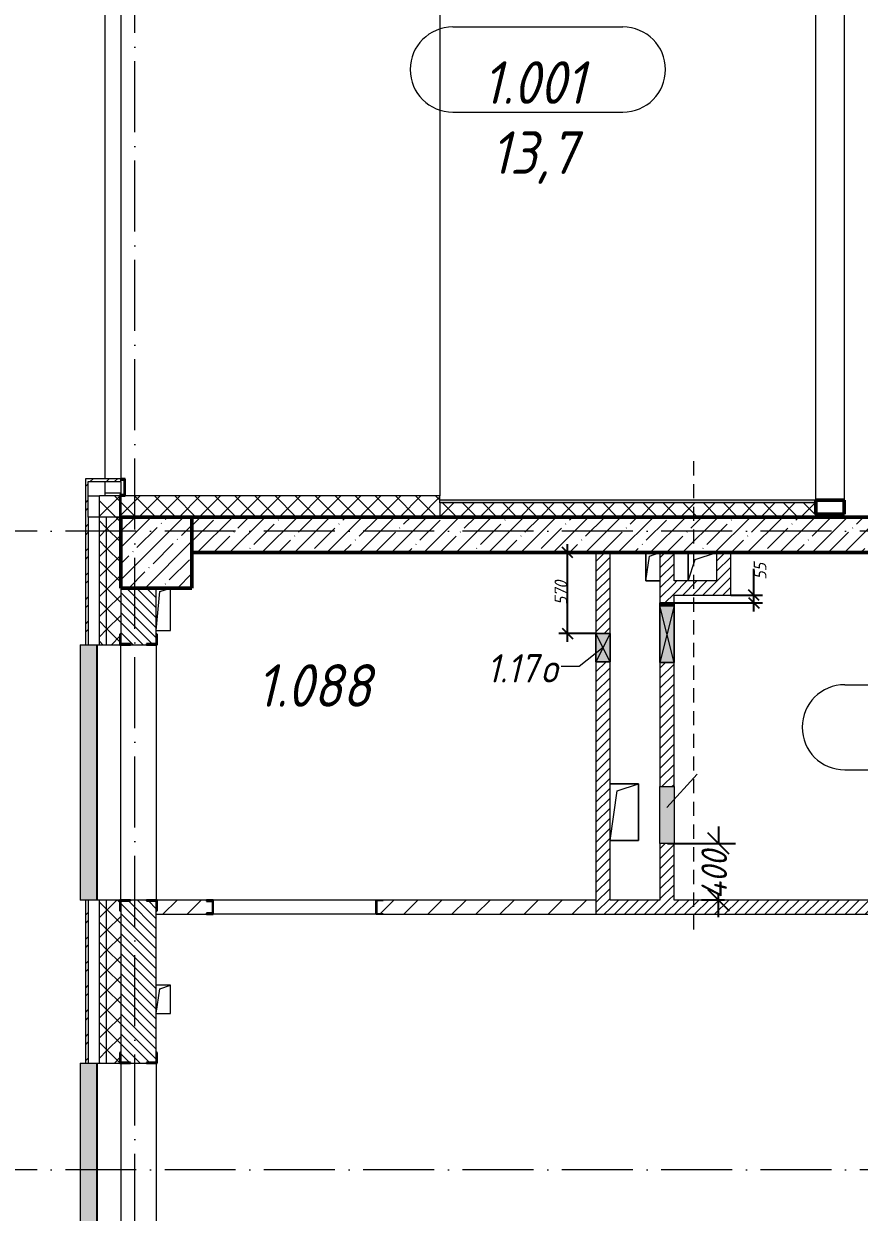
# Model space of a CAD drawing. Header units: millimetres. Extents: x -401725 to 250493, y 305116 to 802890.
# Drawn here: x -179649 to -173759, y 521797 to 530174 of the extents above; entities that cross this region are included whole.
import ezdxf

# ---------------------------------------------------------------- set-up
doc = ezdxf.new("R2010")
doc.units = ezdxf.units.MM
doc.linetypes.add('200_ШТРИХ_ш1п0_6_', pattern=[160, 100, -60])
doc.linetypes.add('50_200_ШТРИХ_1Т_ш5_п1_п1_', pattern=[700, 500, -100, 0, -100])
for name, color, linetype, lineweight in [('A-____-____-DIMS', 7, 'Continuous', 9), ('A-DETL-GENF-OTLN', 7, 'Continuous', 9), ('A-FLOR-____-OTLN', 7, 'Continuous', 9), ('A-GENM-____-IDEN', 7, 'Continuous', 9), ('A-GENM-____-MCUT', 7, 'Continuous', 25), ('A-GENM-____-OTLN', 7, 'Continuous', 9), ('A-GENM-____-OTLN-1', 7, 'Continuous', 25), ('A-GLAZ-____-IDEN', 7, 'Continuous', 9), ('A-GLAZ-____-OTLN', 7, 'Continuous', 9), ('A-WALL-____-MCUT', 7, 'Continuous', 13), ('A-WALL-____-MCUT-1', 7, 'Continuous', 9), ('A-WALL-____-MCUT-2', 7, 'Continuous', 50), ('A-WALL-____-OTLN', 7, 'Continuous', 9), ('A-WALL-____-PATT-1', 7, 'Continuous', 9), ('A-WALL-FNSH-MCUT-1', 7, 'Continuous', 9), ('I-WALL-____-OTLN', 7, 'Continuous', 9), ('S-COLS-____-MCUT', 7, 'Continuous', 50), ('S-COLS-____-OTLN', 7, 'Continuous', 9), ('S-GRID-____-OTLN-1', 7, '50_200_ШТРИХ_1Т_ш5_п1_п1_', 9)]:
    doc.layers.add(name, color=color, linetype=linetype, lineweight=lineweight)
for name, color, linetype, lineweight, true_color in [('A-AREA-IDEN-1', 7, 'Continuous', 9, 0x000000), ('A-DETL-GENF-OTLN-3', 9, 'Continuous', 9, 0x808080), ('A-DETL-GENF-OTLN-4', 9, '200_ШТРИХ_ш1п0_6_', 9, 0x808080), ('A-GLAZ-____-OTLN-1', 7, 'Continuous', 9, 0xc0c0c0), ('A-WALL-____-PATT-2', 7, 'Continuous', 9, 0x787878)]:
    doc.layers.add(name, color=color, linetype=linetype, lineweight=lineweight, true_color=true_color)
doc.styles.add('ISOCPEUR_I', font='isocpeui.ttf', dxfattribs={"width": 0.9, "height": 2.5})
doc.styles.add('ISOCPEUR_I_10', font='isocpeui.ttf', dxfattribs={"width": 0.9, "height": 180})
doc.styles.add('ISOCPEUR_I_11', font='isocpeui.ttf', dxfattribs={"width": 0.9, "height": 200})
doc.styles.add('ISOCPEUR_I_7', font='isocpeui.ttf', dxfattribs={"width": 0.9, "height": 90})
doc.dimstyles.new('ISO-1_8_0_9К_СРЕДНИЙ_Кладочные_1', dxfattribs={"dimscale": 304.8, "dimtxt": 89.638306, "dimasz": 0.246063, "dimexe": 0.19685, "dimexo": 0, "dimgap": 0, "dimtad": 1, "dimdec": 3, "dimrnd": 0.001, "dimdsep": 46, "dimtxsty": 'ISOCPEUR_I_7', "dimblk1": 'OBLIQUE', "dimblk2": 'OBLIQUE', "dimsah": 1, "dimcen": 0.09, "dimdle": 0.19685, "dimazin": 0, "dimtfac": 1, "dimtdec": 4, "dimtix": 1, "dimtmove": 0, "dimatfit": 3, "dimfxl": 1, "dimtvp": 1, "dimtolj": 1, "dimtzin": 0, "dimarcsym": 2})
doc.dimstyles.new('ISO-1_8_0_9К_СРЕДНИЙ_Кладочные_2', dxfattribs={"dimscale": 304.8, "dimtxt": 89.638306, "dimasz": 0.246063, "dimexe": 0.19685, "dimexo": 0, "dimgap": 0, "dimtad": 1, "dimdec": 3, "dimrnd": 0.001, "dimdsep": 46, "dimtxsty": 'ISOCPEUR_I_7', "dimblk1": 'OBLIQUE', "dimblk2": 'OBLIQUE', "dimsah": 1, "dimcen": 0.09, "dimdle": 0.19685, "dimazin": 0, "dimtfac": 1, "dimtdec": 4, "dimtix": 1, "dimtmove": 1, "dimatfit": 3, "dimfxl": 1, "dimtvp": 1, "dimtolj": 1, "dimtzin": 0, "dimarcsym": 2})
doc.dimstyles.new('ISO-1_8_0_9К_СРЕДНИЙ_Кладочные_3', dxfattribs={"dimscale": 304.8, "dimtxt": 179.276612, "dimasz": 0.492126, "dimexe": 0.393701, "dimexo": 0, "dimgap": 0, "dimtad": 1, "dimdec": 3, "dimrnd": 0.001, "dimdsep": 46, "dimtxsty": 'ISOCPEUR_I_10', "dimblk1": 'OBLIQUE', "dimblk2": 'OBLIQUE', "dimsah": 1, "dimcen": 0.09, "dimdle": 0.393701, "dimazin": 0, "dimtfac": 1, "dimtdec": 4, "dimtix": 1, "dimtmove": 0, "dimatfit": 3, "dimfxl": 1, "dimtvp": 1, "dimtolj": 1, "dimtzin": 0, "dimarcsym": 2})
pattern_1 = [(45, (-176515.07, 459015.94), (-70.71068, 70.71068), []), (135, (-176515.07, 459015.94), (-70.71068, -70.71068), [])]
pattern_2 = [(45, (-176515.067, 459015.94), (-35.35534, 35.35534), [])]
pattern_3 = [(135, (-176515.067, 459015.94), (-35.35534, -35.35534), [])]
pattern_4 = [(45, (-176515.07, 459015.94), (-85.53659, 85.53659), []), (45, (-176458.04, 459015.94), (-85.53659, 85.53659), [])]

# ---------------------------------------------------------------- blocks, each defined once
blk = doc.blocks.new('BSC_Колонна _Прямоугольная - 500х500-V27-АР1_План отверстий 1 этажа в осях 1-64_Ю-ЯЯ')
at = {"layer": 'S-COLS-____-OTLN'}
h = blk.add_hatch(dxfattribs=at)
h.set_pattern_fill('FP_33', color=256, style=0, pattern_type=2)
h.set_pattern_definition([(45, (2200, -67431.04), (-114.04925, 114.04925), []), (45, (2314.05, -67431.04), (-114.04925, 114.04925), [201.613, -40.323, 3.353, -36.97])])
h.paths.add_polyline_path([(-250, -250), (250, -250), (250, 250), (-250, 250)], flags=0)
at = {"layer": 'S-COLS-____-MCUT'}
for p, q in [((250, 250), (-250, 250)), ((-250, 250), (-250, -250)), ((250, -250), (250, 250)), ((-250, -250), (250, -250))]:
    blk.add_line(p, q, dxfattribs=at)
blk = doc.blocks.new('Фахверк_СКБ_Уголок - 250_2700-27497298-АР1_План отверстий 1 этажа в осях 1-64_Ю-ЯЯ')
at = {"layer": 'A-GENM-____-MCUT'}
for p, q in [((200, 181), (125, 181)), ((125, 181), (125, 106)), ((131, 106), (131, 175)), ((131, 175), (200, 175)), ((200, 175), (200, 181)), ((125, 106), (131, 106)), ((131, -6), (125, -6)), ((125, -6), (125, -81)), ((125, -81), (200, -81)), ((131, -75), (131, -6)), ((200, -75), (131, -75)), ((200, -81), (200, -75))]:
    blk.add_line(p, q, dxfattribs=at)
blk = doc.blocks.new('154_Фахверк_СКБ_Швеллер - Тип_100_4010-28225412-АР1_План отверстий 1 этажа в осях 1-64_Ю-ЯЯ')
at = {"layer": 'A-GENM-____-MCUT'}
for p, q in [((125, 50), (175, 50)), ((125, -50), (125, 50)), ((128, 47), (128, -47)), ((175, 47), (128, 47)), ((175, 50), (175, 47)), ((175, -50), (125, -50)), ((128, -47), (175, -47)), ((175, -47), (175, -50))]:
    blk.add_line(p, q, dxfattribs=at)
blk = doc.blocks.new('154_Стойка_СКБ_Швеллер - СМ-2230_100-28215779-АР1_План отверстий 1 этажа в осях 1-64_Ю-ЯЯ')
at = {"layer": 'A-GENM-____-MCUT'}
for p, q in [((171, 50), (125, 50)), ((125, 50), (125, -50)), ((129.5, 42.4), (171, 42.4)), ((129.5, -42.4), (129.5, 42.4)), ((171, 42.4), (171, 50)), ((125, -50), (171, -50)), ((171, -42.4), (129.5, -42.4)), ((171, -50), (171, -42.4))]:
    blk.add_line(p, q, dxfattribs=at)
blk = doc.blocks.new('AR_Отверстие Ниша - Лючок-36657938-АР1_План отверстий 1 этажа в осях 1-64_Ю-ЯЯ')
at = {"layer": 'A-GLAZ-____-OTLN'}
blk.add_hatch(color=256, dxfattribs=at).paths.add_polyline_path([(200, 50), (-200, 50), (-200, -50), (200, -50)], flags=0)
for p, q in [((-200, 50), (200, 50)), ((-200, -50), (-200, 50)), ((200, 50), (200, -50)), ((200, -50), (-200, -50))]:
    blk.add_line(p, q, dxfattribs=at)
blk = doc.blocks.new('AR_Отверстие прямоугольное _в плите_ - AR_Отверстие прямоугольное _в плите_-30229368-АР1_План отверстий 1 этажа в осях 1-64_Ю-ЯЯ')
at = {"layer": 'A-GENM-____-OTLN'}
for p, q in [((100, 200), (-100, 200)), ((-50, 150), (100, 200)), ((100, -200), (100, 200)), ((-100, -200), (-50, 150)), ((-100, -200), (100, -200))]:
    blk.add_line(p, q, dxfattribs=at)
blk = doc.blocks.new('AR_Отверстие прямоугольное _в плите_ - AR_Отверстие прямоугольное _в плите_-30511980-АР1_План отверстий 1 этажа в осях 1-64_Ю-ЯЯ')
at = {"layer": 'A-GENM-____-OTLN'}
for p, q in [((-49.9, -148.5), (-25, 125)), ((-25, 125), (50, 150)), ((50, -150), (50, 150)), ((-49.9, -150), (50, -150))]:
    blk.add_line(p, q, dxfattribs=at)
blk = doc.blocks.new('AR_Отверстие прямоугольное _в плите_ - AR_Отверстие прямоугольное _в плите_-V231-АР1_План отверстий 1 этажа в осях 1-64_Ю-ЯЯ')
at = {"layer": 'A-GENM-____-OTLN'}
for p, q in [((50, 100), (-49.9, 100)), ((-25, 75), (50, 100)), ((50, -100), (50, 100)), ((-49.9, -99.1), (-25, 75)), ((-49.9, -100), (50, -100))]:
    blk.add_line(p, q, dxfattribs=at)
blk = doc.blocks.new('AR_Отверстие прямоугольное _в плите_ - AR_Отверстие прямоугольное _в плите_-V232-АР1_План отверстий 1 этажа в осях 1-64_Ю-ЯЯ')
at = {"layer": 'A-GENM-____-OTLN'}
for p, q in [((-50, 100), (-50, -100)), ((-25, 75), (49.1, 99.7)), ((-50, -100), (-25, 75)), ((-50, -100), (48.9, -100))]:
    blk.add_line(p, q, dxfattribs=at)
blk = doc.blocks.new('AR_Отверстие прямоугольное _в плите_ - AR_Отверстие прямоугольное _в плите_-V245-АР1_План отверстий 1 этажа в осях 1-64_Ю-ЯЯ')
at = {"layer": 'A-GENM-____-OTLN'}
for p, q in [((-100, 100), (-100, -100)), ((-50, 50), (100, 100)), ((-100, -100), (-50, 50))]:
    blk.add_line(p, q, dxfattribs=at)
blk = doc.blocks.new('Отлив_СКБ - Отлив витража_120_НВФ-31885689-АР1_План отверстий 1 этажа в осях 1-64_Ю-ЯЯ')
at = {"layer": 'A-GLAZ-____-OTLN-1'}
for points in [[(1800, 2), (1800, 120), (0, 120), (0, 2), (749.6, 2)], [(1800, 0), (1800, 2), (0, 2), (0, 0), (749.6, 0)]]:
    blk.add_hatch(color=256, dxfattribs=at).paths.add_polyline_path(points, flags=0)
at = {"layer": 'A-GLAZ-____-OTLN'}
for p, q in [((0, 83), (0, 120)), ((1800, 120), (0, 120)), ((1800, 120), (1800, 83)), ((0, 2), (1800, 2)), ((1800, 0), (0, 0))]:
    blk.add_line(p, q, dxfattribs=at)
blk = doc.blocks.new('О_Общий_Откосы металлические_СКБ_Боковой - О_Общий_Откосы металлические_СКБ_Боковой-V250-АР1_План отверстий 1 этажа в осях 1-64_Ю-ЯЯ')
at = {"layer": 'A-GENM-____-MCUT'}
for p, q in [((120, 0), (0, 0)), ((0, 0), (0, -30)), ((120, -30), (120, 0)), ((0, -30), (7, -30)), ((7, -30), (7, -7)), ((7, -7), (113, -7)), ((113, -7), (113, -37)), ((113, -37), (270, -37)), ((270, -30), (120, -30)), ((270, -37), (270, -30))]:
    blk.add_line(p, q, dxfattribs=at)
blk = doc.blocks.new('BSC_Колонна _Прямоугольная1 - 200х100 _металл_-35284186-АР1_План отверстий 1 этажа в осях 1-64_Ю-ЯЯ')
at = {"layer": 'S-COLS-____-MCUT'}
for p, q in [((100, 50), (-100, 50)), ((-100, 50), (-100, -50)), ((100, -50), (100, 50)), ((-100, -50), (100, -50))]:
    blk.add_line(p, q, dxfattribs=at)
blk = doc.blocks.new('AR_Отверстие прямоугольное _в стене__БезПР - AR_Отверстие прямоугольное _в стене__БезПР-36427953-АР1_План отверстий 1 этажа в осях 1-64_Ю-ЯЯ')
at = {"layer": 'A-GLAZ-____-OTLN'}
blk.add_hatch(color=256, dxfattribs=at).paths.add_polyline_path([(100, 50), (-100, 50), (-100, -50), (100, -50)], flags=0)
at = {"layer": 'A-DETL-GENF-OTLN'}
for p, q in [((-100, -50), (-100, 50)), ((-100, 50), (100, 50)), ((100, 50), (-100, -50)), ((-100, 50), (100, -50)), ((100, 50), (-100, 50)), ((-100, 50), (-100, -50)), ((100, 50), (100, -50)), ((100, -50), (100, 50)), ((100, -50), (-100, -50)), ((-100, -50), (100, -50))]:
    blk.add_line(p, q, dxfattribs=at)
blk = doc.blocks.new('AR_Отверстие прямоугольное _в стене__БезПР - AR_Отверстие прямоугольное _в стене__БезПР-36428383-АР1_План отверстий 1 этажа в осях 1-64_Ю-ЯЯ')
at = {"layer": 'A-GLAZ-____-OTLN'}
blk.add_hatch(color=256, dxfattribs=at).paths.add_polyline_path([(200, 50), (-200, 50), (-200, -50), (200, -50)], flags=0)
at = {"layer": 'A-DETL-GENF-OTLN'}
for p, q in [((-200, -50), (-200, 50)), ((-200, 50), (200, 50)), ((200, 50), (-200, -50)), ((-200, 50), (200, -50)), ((200, 50), (-200, 50)), ((-200, 50), (-200, -50)), ((200, 50), (200, -50)), ((200, -50), (200, 50)), ((200, -50), (-200, -50)), ((-200, -50), (200, -50))]:
    blk.add_line(p, q, dxfattribs=at)
at = {"layer": 'A-GLAZ-____-OTLN'}
blk.add_line((200, 50), (-200, 50), dxfattribs=at)
blk = doc.blocks.new('AR_Отверстие прямоугольное _в стене__БезПР - AR_Отверстие прямоугольное _в стене__БезПР-V252-АР1_План отверстий 1 этажа в осях 1-64_Ю-ЯЯ')
at = {"layer": 'A-GLAZ-____-OTLN'}
blk.add_hatch(color=256, dxfattribs=at).paths.add_polyline_path([(-105, -50), (-105, 50), (-125, 50), (-125, -50)], flags=0)
at = {"layer": 'A-DETL-GENF-OTLN'}
for p, q in [((-125, -50), (-125, 50)), ((-125, 50), (-105, 50)), ((-125, 50), (-105, 42)), ((-105, 50), (-125, 50)), ((-125, 50), (-125, -50)), ((-105, -42), (-125, -50)), ((-105, -50), (-125, -50)), ((-125, -50), (-105, -50))]:
    blk.add_line(p, q, dxfattribs=at)
blk = doc.blocks.new('DET_L_Имитация разреза_ISO2-5 - Вправо-36657417-АР1_План отверстий 1 этажа в осях 1-64_Ю-ЯЯ')
at = {"layer": 'A-DETL-GENF-OTLN-4'}
blk.add_line((143.1, 0), (3486.6, 0), dxfattribs=at)
blk = doc.blocks.new('_Oblique')
at = {"color": 0, "linetype": 'ByBlock', "lineweight": -2}
blk.add_line((-0.5, -0.5), (0.5, 0.5), dxfattribs=at)
blk = doc.blocks.new('*D13600')
at = {"layer": 'A-____-____-DIMS', "color": 0, "lineweight": -2, "transparency": 16777216}
for p, q in [((-174751.8, 524517), (-174751.8, 524391.4)), ((-175112, 524397), (-174631.8, 524397)), ((-174751.8, 523877), (-174751.8, 524039.3)), ((-174709.1, 523997), (-174871.8, 523997))]:
    blk.add_line(p, q, dxfattribs=at)
at = {"layer": 'Defpoints', "color": 0, "transparency": 16777216}
for p in [(-175112, 524397), (-174751.8, 524397), (-174709.1, 523997)]:
    blk.add_point(p, dxfattribs=at)
at = {"layer": 'A-____-____-DIMS', "color": 0, "lineweight": -2, "transparency": 16777216, "xscale": 150, "yscale": 150, "zscale": 150}
for p, rotation in [((-174751.8, 524397), 90), ((-174751.8, 523997), 270)]:
    blk.add_blockref('_Oblique', p, dxfattribs=dict(at, rotation=rotation))
at = {"layer": 'A-____-____-DIMS', "color": 0, "transparency": 16777216, "insert": (-174871.8, 524002.3), "char_height": 180, "width": 426.127, "attachment_point": 1, "rotation": 90, "line_spacing_factor": 1.149209, "style": 'ISOCPEUR_I_10'}
blk.add_mtext('\\A1;400', dxfattribs=at)
blk = doc.blocks.new('*D13637')
at = {"layer": 'A-____-____-DIMS', "color": 0, "lineweight": -2, "transparency": 16777216}
for p, q in [((-175922.9, 526447), (-175756.8, 526447)), ((-175816.8, 525817), (-175816.8, 526507)), ((-175615.1, 525877), (-175876.8, 525877))]:
    blk.add_line(p, q, dxfattribs=at)
at = {"layer": 'Defpoints', "color": 0, "transparency": 16777216}
for p in [(-175922.9, 526447), (-175816.8, 526447), (-175615.1, 525877)]:
    blk.add_point(p, dxfattribs=at)
at = {"layer": 'A-____-____-DIMS', "color": 0, "lineweight": -2, "transparency": 16777216, "xscale": 75, "yscale": 75, "zscale": 75}
for p, rotation in [((-175816.8, 526447), 90), ((-175816.8, 525877), 270)]:
    blk.add_blockref('_Oblique', p, dxfattribs=dict(at, rotation=rotation))
at = {"layer": 'A-____-____-DIMS', "color": 0, "transparency": 16777216, "insert": (-175862.4, 526162), "char_height": 90, "width": 409.578, "attachment_point": 5, "rotation": 90, "style": 'ISOCPEUR_I_7'}
blk.add_mtext('\\A1;570', dxfattribs=at)
blk = doc.blocks.new('*D13638')
at = {"layer": 'A-____-____-DIMS', "color": 0, "lineweight": -2, "transparency": 16777216}
for p, q in [((-174501.6, 526147), (-174501.6, 526332.5)), ((-174665.1, 526147), (-174441.6, 526147)), ((-174501.6, 526032), (-174501.6, 526147)), ((-175065.1, 526092), (-174441.6, 526092))]:
    blk.add_line(p, q, dxfattribs=at)
at = {"layer": 'Defpoints', "color": 0, "transparency": 16777216}
for p in [(-174665.1, 526147), (-174501.6, 526147), (-175065.1, 526092)]:
    blk.add_point(p, dxfattribs=at)
at = {"layer": 'A-____-____-DIMS', "color": 0, "lineweight": -2, "transparency": 16777216, "xscale": 75, "yscale": 75, "zscale": 75}
for p, rotation in [((-174501.6, 526147), 90), ((-174501.6, 526092), 270)]:
    blk.add_blockref('_Oblique', p, dxfattribs=dict(at, rotation=rotation))
at = {"layer": 'A-____-____-DIMS', "color": 0, "transparency": 16777216, "insert": (-174503.8, 526256), "char_height": 90, "width": 273.052, "attachment_point": 1, "rotation": 90, "line_spacing_factor": 1.149209, "style": 'ISOCPEUR_I_7'}
blk.add_mtext('\\A1;55', dxfattribs=at)
blk = doc.blocks.new('AAR_СКБ_Марка_помещения_1_5 ммп - Номер _ Площадь-27962135-АИ_План этажа_Стены_1')
at = {"layer": 'A-AREA-IDEN-1'}
for p, q in [((-2.987, 3), (3.013, 3)), ((-2.987, 0), (3.013, 0))]:
    blk.add_line(p, q, dxfattribs=at)
for centre, start, end in [((-2.987, 1.5), 90, 270), ((3.013, 1.5), 270, 90)]:
    blk.add_arc(centre, 1.5, start, end, dxfattribs=at)

msp = doc.modelspace()

# ---------------------------------------------------------------- hatches: boundary and pattern name
at = {"layer": 'A-WALL-____-PATT-1'}
h = msp.add_hatch(dxfattribs=at)
h.set_pattern_fill('FP_6', color=256, style=0, pattern_type=2)
h.set_pattern_definition(pattern_3)
h.paths.add_polyline_path([(-174065.0675, 526696.983), (-173865.0675, 526696.983), (-173865.0675, 526716.983), (-174065.0675, 526716.983)], flags=0)
h.paths.add_polyline_path([(-173865.0675, 532026.983), (-173865.0675, 532046.983), (-174065.0675, 532046.983), (-174065.0675, 532026.983), (-174031.7341, 532026.983)], flags=0)
h = msp.add_hatch(dxfattribs=at)
h.set_pattern_fill('FP_3', color=256, style=0, pattern_type=2)
h.set_pattern_definition(pattern_4)
h.paths.add_polyline_path([(-179195.0675, 526946.983), (-178965.0675, 526946.983), (-178965.0675, 526966.983), (-179215.0675, 526966.983), (-179215.0675, 526946.983)], flags=0)
h = msp.add_hatch(dxfattribs=at)
h.set_pattern_fill('FP_3', color=256, style=0, pattern_type=2)
h.set_pattern_definition(pattern_4)
h.paths.add_polyline_path([(-179215.0675, 513946.983), (-179195.0675, 513946.983), (-179195.0675, 515196.983), (-179215.0675, 515196.983), (-179215.0675, 514625.3138)], flags=0)
h.paths.add_polyline_path([(-179215.0675, 516996.983), (-179195.0675, 516996.983), (-179195.0675, 518196.983), (-179215.0675, 518196.983), (-179215.0675, 517854.284)], flags=0)
h.paths.add_polyline_path([(-179195.0675, 519996.983), (-179195.0675, 521046.983), (-179215.0675, 521046.983), (-179215.0675, 519996.983)], flags=0)
h.paths.add_polyline_path([(-179195.0675, 522846.983), (-179195.0675, 523996.983), (-179215.0675, 523996.983), (-179215.0675, 522846.983)], flags=0)
h.paths.add_polyline_path([(-179215.0675, 525796.983), (-179195.0675, 525796.983), (-179195.0675, 526946.983), (-179215.0675, 526946.983), (-179215.0675, 525926.7096)], flags=0)
h = msp.add_hatch(dxfattribs=at)
h.set_pattern_fill('FP_1', color=256, style=0, pattern_type=2)
h.set_pattern_definition(pattern_1)
h.paths.add_polyline_path([(-176715.0675, 526696.983), (-176715.0675, 526846.983), (-179115.0675, 526846.983), (-179115.0675, 526696.983), (-178297.9769, 526696.983)], flags=0)
h = msp.add_hatch(dxfattribs=at)
h.set_pattern_fill('FP_1', color=256, style=0, pattern_type=2)
h.set_pattern_definition(pattern_1)
h.paths.add_polyline_path([(-174065.0675, 526696.983), (-174065.0675, 526796.983), (-176715.0675, 526796.983), (-176715.0675, 526696.983), (-176530.4762, 526696.983)], flags=0)
h = msp.add_hatch(dxfattribs=at)
h.set_pattern_fill('FP_1', color=256, style=0, pattern_type=2)
h.set_pattern_definition(pattern_1)
h.paths.add_polyline_path([(-179115.0675, 514046.983), (-179065.0675, 514046.983), (-179065.0675, 515196.983), (-179115.0675, 515196.983), (-179115.0675, 514625.3138)], flags=0)
h.paths.add_polyline_path([(-179115.0675, 516996.983), (-179065.0675, 516996.983), (-179065.0675, 518196.983), (-179115.0675, 518196.983), (-179115.0675, 517854.284)], flags=0)
h.paths.add_polyline_path([(-179115.0675, 519996.983), (-179065.0675, 519996.983), (-179065.0675, 521046.983), (-179115.0675, 521046.983), (-179115.0675, 520276.0117)], flags=0)
h.paths.add_polyline_path([(-179065.0675, 522846.983), (-179065.0675, 523996.983), (-179115.0675, 523996.983), (-179115.0675, 522846.983)], flags=0)
h.paths.add_polyline_path([(-179065.0675, 525796.983), (-179065.0675, 526696.983), (-179115.0675, 526696.983), (-179115.0675, 525796.983)], flags=0)
h = msp.add_hatch(dxfattribs=at)
h.set_pattern_fill('FP_1', color=256, style=0, pattern_type=2)
h.set_pattern_definition(pattern_1)
h.paths.add_polyline_path([(-179065.0675, 514096.983), (-178965.0675, 514096.983), (-178965.0675, 515121.983), (-178971.0675, 515121.983), (-178971.0675, 515196.983), (-179065.0675, 515196.983), (-179065.0675, 514625.3138)], flags=0)
h.paths.add_polyline_path([(-178971.0675, 516996.983), (-178971.0675, 517071.983), (-178965.0675, 517071.983), (-178965.0675, 518196.983), (-179065.0675, 518196.983), (-179065.0675, 516996.983)], flags=0)
h.paths.add_polyline_path([(-178971.0675, 519996.983), (-178971.0675, 520071.983), (-178965.0675, 520071.983), (-178965.0675, 521046.983), (-179065.0675, 521046.983), (-179065.0675, 519996.983)], flags=0)
h.paths.add_polyline_path([(-178971.0675, 522846.983), (-178971.0675, 522921.983), (-178965.0675, 522921.983), (-178965.0675, 523921.983), (-178971.0675, 523921.983), (-178971.0675, 523996.983), (-179065.0675, 523996.983), (-179065.0675, 522846.983)], flags=0)
h.paths.add_polyline_path([(-179065.0675, 525796.983), (-178971.0675, 525796.983), (-178971.0675, 525871.983), (-178965.0675, 525871.983), (-178965.0675, 526696.983), (-179065.0675, 526696.983), (-179065.0675, 525926.7096)], flags=0)
h = msp.add_hatch(dxfattribs=at)
h.set_pattern_fill('FP_13', color=256, style=0, pattern_type=2)
h.set_pattern_definition([(45, (-176515.07, 459015.94), (-114.04925, 114.04925), []), (45, (-176401.02, 459015.94), (-114.04925, 114.04925), [201.612, -40.322, 3.353, -36.97])])
h.paths.add_polyline_path([(-171465.0675, 526446.983), (-171465.0675, 526696.983), (-172165.0675, 526696.983), (-172165.0675, 526446.983)], flags=0)
h.paths.add_polyline_path([(-173315.0675, 526446.983), (-173315.0675, 526696.983), (-178465.0675, 526696.983), (-178465.0675, 526446.983), (-176530.4762, 526446.983)], flags=0)
h = msp.add_hatch(dxfattribs=at)
h.set_pattern_fill('FP_5', color=256, style=0, pattern_type=2)
h.set_pattern_definition(pattern_2)
h.paths.add_polyline_path([(-175515.0675, 523896.983), (-175515.0675, 525676.983), (-175615.0675, 525676.983), (-175615.0675, 523896.983)], flags=0)
h.paths.add_polyline_path([(-175515.0675, 525876.983), (-175515.0675, 526446.983), (-175615.0675, 526446.983), (-175615.0675, 525876.983), (-175591.8022, 525876.983)], flags=0)
h = msp.add_hatch(dxfattribs=at)
h.set_pattern_fill('FP_5', color=256, style=0, pattern_type=2)
h.set_pattern_definition(pattern_2)
h.paths.add_polyline_path([(-175165.0675, 523996.983), (-175065.0675, 523996.983), (-175065.0675, 524396.983), (-175165.0675, 524396.983)], flags=0)
h.paths.add_polyline_path([(-175065.0675, 524796.983), (-175065.0675, 525671.983), (-175165.0675, 525671.983), (-175165.0675, 524796.983), (-175127.8582, 524796.983)], flags=0)
h.paths.add_polyline_path([(-175065.0675, 526091.983), (-175065.0675, 526446.983), (-175165.0675, 526446.983), (-175165.0675, 526091.983), (-175067.6256, 526091.983)], flags=0)
h = msp.add_hatch(dxfattribs=at)
h.set_pattern_fill('FP_5', color=256, style=0, pattern_type=2)
h.set_pattern_definition(pattern_2)
h.paths.add_polyline_path([(-174665.0675, 526146.983), (-174665.0675, 526446.983), (-174765.0675, 526446.983), (-174765.0675, 526146.983)], flags=0)
h = msp.add_hatch(dxfattribs=at)
h.set_pattern_fill('FP_6', color=256, style=0, pattern_type=2)
h.set_pattern_definition(pattern_3)
h.paths.add_polyline_path([(-178784.0675, 522846.983), (-178784.0675, 522852.983), (-178715.0675, 522852.983), (-178715.0675, 523990.983), (-178784.0675, 523990.983), (-178784.0675, 523996.983), (-178896.0675, 523996.983), (-178896.0675, 523990.983), (-178965.0675, 523990.983), (-178965.0675, 522852.983), (-178896.0675, 522852.983), (-178896.0675, 522846.983)], flags=0)
h.paths.add_polyline_path([(-178896.0675, 525796.983), (-178784.0675, 525796.983), (-178784.0675, 525802.983), (-178715.0675, 525802.983), (-178715.0675, 526196.983), (-178965.0675, 526196.983), (-178965.0675, 525802.983), (-178896.0675, 525802.983)], flags=0)
h = msp.add_hatch(dxfattribs=at)
h.set_pattern_fill('FP_5', color=256, style=0, pattern_type=2)
h.set_pattern_definition(pattern_2)
h.paths.add_polyline_path([(-174765.0675, 526146.983), (-174765.0675, 526246.983), (-175065.0675, 526246.983), (-175065.0675, 526146.983)], flags=0)
h = msp.add_hatch(dxfattribs=at)
h.set_pattern_fill('FP_4', color=256, style=0, pattern_type=2)
h.set_pattern_definition([(45, (-176515.07, 459015.94), (-84.85281, 84.85281), [])])
h.paths.add_polyline_path([(-175615.0675, 523896.983), (-175615.0675, 523996.983), (-177115.0675, 523996.983), (-177115.0675, 523993.983), (-177162.0675, 523993.983), (-177162.0675, 523899.983), (-177115.0675, 523899.983), (-177115.0675, 523896.983), (-176530.4762, 523896.983)], flags=0)
h.paths.add_polyline_path([(-178361.0675, 523896.983), (-178361.0675, 523904.583), (-178319.5675, 523904.583), (-178319.5675, 523989.383), (-178361.0675, 523989.383), (-178361.0675, 523996.983), (-178709.0675, 523996.983), (-178709.0675, 523921.983), (-178715.0675, 523921.983), (-178715.0675, 523896.983), (-178709.0675, 523896.983)], flags=0)
h = msp.add_hatch(dxfattribs=at)
h.set_pattern_fill('FP_5', color=256, style=0, pattern_type=2)
h.set_pattern_definition(pattern_2)
h.paths.add_polyline_path([(-171165.0675, 523896.983), (-171165.0675, 523996.983), (-173165.0675, 523996.983), (-173165.0675, 523896.983), (-172995.4749, 523896.983)], flags=0)
h.paths.add_polyline_path([(-173215.0675, 523896.983), (-173215.0675, 523899.983), (-173168.0675, 523899.983), (-173168.0675, 523993.983), (-173215.0675, 523993.983), (-173215.0675, 523996.983), (-175515.0675, 523996.983), (-175515.0675, 523896.983)], flags=0)
at = {"layer": 'A-WALL-____-PATT-2'}
h = msp.add_hatch(dxfattribs=at)
h.set_pattern_fill('FP_185', color=256, style=0, pattern_type=2)
h.set_pattern_definition([(0, (-176515.067, 459015.94), (81.28, 20.32), [3.353, -57.607, 3.353, -57.607, -325.12]), (0, (-176515.067, 459015.94), (81.28, 20.32), [-121.92, 3.353, -118.567, 3.353, -57.607, -142.24]), (0, (-176515.067, 459015.94), (81.28, 20.32), [-304.8, 3.353, -37.287, 3.353, -98.247]), (120, (-176484.587, 459026.1), (-58.237636, 60.230545), [3.353, -57.607, 3.353, -57.607, -325.12]), (120, (-176484.587, 459026.1), (-58.237636, 60.230545), [-121.92, 3.353, -118.567, 3.353, -57.607, -142.24]), (120, (-176484.587, 459026.1), (-58.237636, 60.230545), [-304.8, 3.353, -37.287, 3.353, -98.247]), (240, (-176474.427, 459066.74), (-23.042364, -80.550545), [3.353, -57.607, 3.353, -57.607, -325.12]), (240, (-176474.427, 459066.74), (-23.042364, -80.550545), [-121.92, 3.353, -118.567, 3.353, -57.607, -142.24]), (240, (-176474.427, 459066.74), (-23.042364, -80.550545), [-304.8, 3.353, -37.287, 3.353, -98.247])])
h.paths.add_polyline_path([(-174065.0675, 526796.983), (-174065.0675, 526816.983), (-176715.0675, 526816.983), (-176715.0675, 526796.983), (-176530.4762, 526796.983)], flags=0)

# ---------------------------------------------------------------- linework, layer by layer
at = {"layer": 'A-FLOR-____-OTLN'}
for p, q in [((-176715.0675, 531876.983), (-176715.0675, 526846.983)), ((-178965.0675, 526946.983), (-178965.0675, 526866.6355)), ((-175263.9822, 526246.983), (-175263.9822, 526446.983)), ((-174965.0675, 526246.983), (-174965.0675, 526446.983)), ((-175165.0675, 526246.983), (-175263.9822, 526246.983)), ((-175515.0675, 524816.983), (-175315.0675, 524816.983)), ((-175315.0675, 524816.983), (-175315.0675, 524416.983)), ((-175315.0675, 524416.983), (-175515.0675, 524416.983))]:
    msp.add_line(p, q, dxfattribs=at)
at = {"layer": 'A-GENM-____-IDEN'}
msp.add_line((-175115.0675, 524650.0376), (-174902.6149, 524885.983), dxfattribs=at)
at = {"layer": 'A-GLAZ-____-IDEN'}
for p, q in [((-175565.0675, 525776.983), (-175734.5673, 525643.3924)), ((-175734.5673, 525643.3924), (-175860.1088, 525643.3924))]:
    msp.add_line(p, q, dxfattribs=at)
at = {"layer": 'A-WALL-____-MCUT'}
for p, q in [((-176715.0675, 526796.983), (-176715.0675, 526696.983)), ((-174065.0675, 526796.983), (-176715.0675, 526796.983)), ((-178965.0675, 526696.983), (-179195.0675, 526696.983)), ((-179195.0675, 526696.983), (-179195.0675, 525796.983)), ((-173865.0675, 526696.983), (-173865.0675, 526716.983)), ((-178715.0675, 525871.983), (-178715.0675, 526196.983)), ((-179195.0675, 525796.983), (-178971.0675, 525796.983)), ((-178896.0675, 525796.983), (-178784.0675, 525796.983)), ((-178971.0675, 523996.983), (-179195.0675, 523996.983)), ((-179195.0675, 523996.983), (-179195.0675, 522846.983)), ((-178784.0675, 523996.983), (-178896.0675, 523996.983)), ((-178715.0675, 522921.983), (-178715.0675, 523921.983)), ((-179195.0675, 522846.983), (-178971.0675, 522846.983)), ((-178896.0675, 522846.983), (-178784.0675, 522846.983))]:
    msp.add_line(p, q, dxfattribs=at)
at = {"layer": 'A-WALL-____-MCUT-1'}
for p, q in [((-176715.0675, 526846.983), (-179115.0675, 526846.983)), ((-179115.0675, 525796.983), (-179115.0675, 526846.983)), ((-176715.0675, 526796.983), (-176715.0675, 526846.983)), ((-179065.0675, 525796.983), (-179065.0675, 526696.983)), ((-174065.0675, 526696.983), (-174065.0675, 526716.983)), ((-178965.0675, 526196.983), (-178965.0675, 525871.983)), ((-179115.0675, 522846.983), (-179115.0675, 523996.983)), ((-179065.0675, 522846.983), (-179065.0675, 523996.983)), ((-178965.0675, 523921.983), (-178965.0675, 522921.983))]:
    msp.add_line(p, q, dxfattribs=at)
at = {"layer": 'A-WALL-____-MCUT-2'}
for p, q in [((-173315.0675, 526696.983), (-178465.0675, 526696.983)), ((-178465.0675, 526446.983), (-173315.0675, 526446.983))]:
    msp.add_line(p, q, dxfattribs=at)
at = {"layer": 'A-WALL-____-OTLN'}
for p, q in [((-179075.0675, 526966.983), (-179075.0675, 531776.983)), ((-178965.0675, 531776.983), (-178965.0675, 526966.983)), ((-179075.0675, 526846.983), (-179075.0675, 526946.983)), ((-178965.0675, 526866.6355), (-179075.0675, 526866.6355)), ((-178965.0675, 526866.6355), (-178965.0675, 526853.983)), ((-179195.0675, 526846.983), (-179115.0675, 526846.983)), ((-178965.0675, 523996.983), (-178965.0675, 525796.983)), ((-178715.0675, 525796.983), (-178715.0675, 523996.983)), ((-178965.0675, 522846.983), (-178965.0675, 521046.983)), ((-178715.0675, 522846.983), (-178715.0675, 521046.983))]:
    msp.add_line(p, q, dxfattribs=at)
at = {"layer": 'A-WALL-FNSH-MCUT-1'}
for p, q in [((-178965.0675, 526966.983), (-179215.0675, 526966.983)), ((-179215.0675, 526966.983), (-179215.0675, 525796.983)), ((-179195.0675, 526946.983), (-178965.0675, 526946.983)), ((-179195.0675, 526696.983), (-179195.0675, 526946.983)), ((-178965.0675, 526946.983), (-178965.0675, 526966.983)), ((-174065.0675, 526816.983), (-176715.0675, 526816.983)), ((-175615.0675, 526446.983), (-175615.0675, 525876.983)), ((-175515.0675, 525876.983), (-175515.0675, 526446.983)), ((-175165.0675, 526446.983), (-175165.0675, 526091.983)), ((-175065.0675, 526246.983), (-175065.0675, 526446.983)), ((-174765.0675, 526446.983), (-174765.0675, 526246.983)), ((-174665.0675, 526146.983), (-174665.0675, 526446.983)), ((-174765.0675, 526246.983), (-175065.0675, 526246.983)), ((-175065.0675, 526091.983), (-175065.0675, 526146.983)), ((-175065.0675, 526146.983), (-174665.0675, 526146.983)), ((-179215.0675, 525796.983), (-179195.0675, 525796.983)), ((-175615.0675, 525676.983), (-175615.0675, 523896.983)), ((-175515.0675, 523996.983), (-175515.0675, 525676.983)), ((-175165.0675, 525671.983), (-175165.0675, 524796.983)), ((-175065.0675, 524796.983), (-175065.0675, 525671.983)), ((-175165.0675, 524396.983), (-175165.0675, 523996.983)), ((-175065.0675, 523996.983), (-175065.0675, 524396.983)), ((-179215.0675, 523996.983), (-179215.0675, 522846.983)), ((-179195.0675, 523996.983), (-179215.0675, 523996.983)), ((-178361.0675, 523996.983), (-178709.0675, 523996.983)), ((-175615.0675, 523996.983), (-177115.0675, 523996.983)), ((-175165.0675, 523996.983), (-175515.0675, 523996.983)), ((-173215.0675, 523996.983), (-175065.0675, 523996.983)), ((-178715.0675, 523896.983), (-178361.0675, 523896.983)), ((-177115.0675, 523896.983), (-173215.0675, 523896.983)), ((-179215.0675, 522846.983), (-179195.0675, 522846.983))]:
    msp.add_line(p, q, dxfattribs=at)
at = {"layer": 'I-WALL-____-OTLN'}
for p, q in [((-174065.0675, 526816.983), (-174065.0675, 531926.983)), ((-173865.0675, 531926.983), (-173865.0675, 526816.983)), ((-177165.0675, 523996.983), (-178315.0675, 523996.983)), ((-177165.0675, 523896.983), (-178315.0675, 523896.983))]:
    msp.add_line(p, q, dxfattribs=at)
at = {"layer": 'S-GRID-____-OTLN-1'}
for p, q in [((-178865.0675, 511907.5288), (-178865.0675, 549908.7924)), ((-72440.6609, 526596.983), (-181183.8377, 526596.983)), ((-72440.6609, 522096.983), (-181183.8377, 522096.983))]:
    msp.add_line(p, q, dxfattribs=at)

# ---------------------------------------------------------------- block references
at = {"layer": 'A-AREA-IDEN-1', "xscale": 199.9999999999999, "yscale": 199.9999999999999, "zscale": 199.9999999999999}
for p in [(-176027.5347, 529551.5789), (-173264.1634, 524915.1646)]:
    msp.add_blockref('AAR_СКБ_Марка_помещения_1_5 ммп - Номер _ Площадь-27962135-АИ_План этажа_Стены_1', p, dxfattribs=at)
at = {"layer": 'A-DETL-GENF-OTLN-3', "rotation": 90.00000000000072}
msp.add_blockref('DET_L_Имитация разреза_ISO2-5 - Вправо-36657417-АР1_План отверстий 1 этажа в осях 1-64_Ю-ЯЯ', (-174925.0675, 523646.983), dxfattribs=at)
at = {"layer": 'A-GENM-____-OTLN', "rotation": 270.0000000000002}
msp.add_blockref('О_Общий_Откосы металлические_СКБ_Боковой - О_Общий_Откосы металлические_СКБ_Боковой-V250-АР1_План отверстий 1 этажа в осях 1-64_Ю-ЯЯ', (-178935.0675, 526966.983), dxfattribs=at)
at = {"layer": 'A-GENM-____-OTLN'}
for name, p in [('AR_Отверстие прямоугольное _в плите_ - AR_Отверстие прямоугольное _в плите_-V232-АР1_План отверстий 1 этажа в осях 1-64_Ю-ЯЯ', (-175213.9822, 526346.983)), ('AR_Отверстие прямоугольное _в плите_ - AR_Отверстие прямоугольное _в плите_-V245-АР1_План отверстий 1 этажа в осях 1-64_Ю-ЯЯ', (-174865.0675, 526346.983)), ('AR_Отверстие прямоугольное _в плите_ - AR_Отверстие прямоугольное _в плите_-30511980-АР1_План отверстий 1 этажа в осях 1-64_Ю-ЯЯ', (-178665.1999, 526046.983)), ('AR_Отверстие прямоугольное _в плите_ - AR_Отверстие прямоугольное _в плите_-30229368-АР1_План отверстий 1 этажа в осях 1-64_Ю-ЯЯ', (-175415.0675, 524616.983)), ('AR_Отверстие прямоугольное _в плите_ - AR_Отверстие прямоугольное _в плите_-V231-АР1_План отверстий 1 этажа в осях 1-64_Ю-ЯЯ', (-178665.1999, 523296.983))]:
    msp.add_blockref(name, p, dxfattribs=at)
at = {"layer": 'A-GENM-____-OTLN-1'}
for name, p, rotation in [('Фахверк_СКБ_Уголок - 250_2700-27497298-АР1_План отверстий 1 этажа в осях 1-64_Ю-ЯЯ', (-178790.0675, 525671.983), 89.99999999999991), ('Фахверк_СКБ_Уголок - 250_2700-27497298-АР1_План отверстий 1 этажа в осях 1-64_Ю-ЯЯ', (-178890.0675, 524121.983), 269.9999999999999), ('154_Стойка_СКБ_Швеллер - СМ-2230_100-28215779-АР1_План отверстий 1 этажа в осях 1-64_Ю-ЯЯ', (-178190.0675, 523946.983), 180), ('Фахверк_СКБ_Уголок - 250_2700-27497298-АР1_План отверстий 1 этажа в осях 1-64_Ю-ЯЯ', (-178790.0675, 522721.983), 89.99999999999991)]:
    msp.add_blockref(name, p, dxfattribs=dict(at, rotation=rotation))
msp.add_blockref('154_Фахверк_СКБ_Швеллер - Тип_100_4010-28225412-АР1_План отверстий 1 этажа в осях 1-64_Ю-ЯЯ', (-177290.0675, 523946.983), dxfattribs=at)
at = {"layer": 'A-GLAZ-____-OTLN'}
for name, p, rotation in [('AR_Отверстие прямоугольное _в стене__БезПР - AR_Отверстие прямоугольное _в стене__БезПР-V252-АР1_План отверстий 1 этажа в осях 1-64_Ю-ЯЯ', (-175115.0675, 525966.983), 269.9999999999999), ('AR_Отверстие прямоугольное _в стене__БезПР - AR_Отверстие прямоугольное _в стене__БезПР-36428383-АР1_План отверстий 1 этажа в осях 1-64_Ю-ЯЯ', (-175115.0675, 525871.983), 269.9999999999999), ('AR_Отверстие прямоугольное _в стене__БезПР - AR_Отверстие прямоугольное _в стене__БезПР-36427953-АР1_План отверстий 1 этажа в осях 1-64_Ю-ЯЯ', (-175565.0675, 525776.983), 269.9999999999999), ('Отлив_СКБ - Отлив витража_120_НВФ-31885689-АР1_План отверстий 1 этажа в осях 1-64_Ю-ЯЯ', (-179132.0675, 523996.983), 90), ('AR_Отверстие Ниша - Лючок-36657938-АР1_План отверстий 1 этажа в осях 1-64_Ю-ЯЯ', (-175115.0675, 524596.983), 269.9999999999999), ('Отлив_СКБ - Отлив витража_120_НВФ-31885689-АР1_План отверстий 1 этажа в осях 1-64_Ю-ЯЯ', (-179132.0675, 521046.983), 90)]:
    msp.add_blockref(name, p, dxfattribs=dict(at, rotation=rotation))
at = {"layer": 'S-COLS-____-OTLN', "rotation": 180}
msp.add_blockref('BSC_Колонна _Прямоугольная1 - 200х100 _металл_-35284186-АР1_План отверстий 1 этажа в осях 1-64_Ю-ЯЯ', (-173965.0675, 526766.983), dxfattribs=at)
at = {"layer": 'S-COLS-____-OTLN'}
msp.add_blockref('BSC_Колонна _Прямоугольная - 500х500-V27-АР1_План отверстий 1 этажа в осях 1-64_Ю-ЯЯ', (-178715.0675, 526446.983), dxfattribs=at)

# ---------------------------------------------------------------- texts
at = {"layer": 'A-AREA-IDEN-1', "char_height": 300, "attachment_point": 8, "line_spacing_factor": 1.139951, "style": 'ISOCPEUR_I'}
for s, insert, width in [('\\pxqc,t8.46667,16.93333,25.4,33.86667,42.33333,50.8,59.26667,67.73333,76.2,84.66667,93.13333,101.6,110.06667,118.53333,127,135.46667,143.93333,152.4,160.86667,169.33333,177.8,186.26667,194.73333,203.2,211.66667,220.13333,228.6,237.06667,245.53333,254,262.46667,270.93333;{1.001}', (-176052.9638, 529609.9088), 846), ('\\pxqc,t8.46667,16.93333,25.4,33.86667,42.33333,50.8,59.26667,67.73333,76.2,84.66667,93.13333,101.6,110.06667,118.53333,127,135.46667,143.93333,152.4,160.86667,169.33333,177.8,186.26667,194.73333,203.2,211.66667,220.13333,228.6,237.06667,245.53333,254,262.46667,270.93333;{13,7}', (-176052.9638, 529045.9608), 702), ('\\pxqc,t8.46667,16.93333,25.4,33.86667,42.33333,50.8,59.26667,67.73333,76.2,84.66667,93.13333,101.6,110.06667,118.53333,127,135.46667,143.93333,152.4,160.86667,169.33333,177.8,186.26667,194.73333,203.2,211.66667,220.13333,228.6,237.06667,245.53333,254,262.46667,270.93333;1.088', (-177603.6231, 525359.9244), 900)]:
    msp.add_mtext(s, dxfattribs=dict(at, insert=insert, width=width))
at = {"layer": 'A-GLAZ-____-IDEN', "char_height": 200, "attachment_point": 1, "style": 'ISOCPEUR_I_11'}
for s, insert, width in [('1.17', (-176384.4675, 525731.007), 461.772), ('\\fISOCPEUR|b0|i1|c204|p34|;\\W.9;о', (-176003.4675, 525731.007), 158.734125)]:
    msp.add_mtext(s, dxfattribs=dict(at, insert=insert, width=width))

# ---------------------------------------------------------------- dimensions: what is measured, and where the dimension line sits
at = {"layer": 'A-____-____-DIMS'}
for base, p1, p2, dimstyle, override, picture, middle in [((-174501.6362, 526146.983), (-175065.0675, 526091.983), (-174665.0675, 526146.983), 'ISO-1_8_0_9К_СРЕДНИЙ_Кладочные_1', {"dimpost": '<>', "dimfxl": 403.763545}, '*D13638', (-174443.801, 526332.4806)), ((-174751.791, 524396.983), (-174709.0856, 523996.983), (-175112.0195, 524396.983), 'ISO-1_8_0_9К_СРЕДНИЙ_Кладочные_3', {"dimpost": '<>', "dimfxl": 567.763779}, '*D13600', (-174751.791, 524215.3778))]:
    dim = msp.add_linear_dim(base=base, p1=p1, p2=p2, angle=90, dimstyle=dimstyle, override=override, dxfattribs=at)
    dim.commit()
    dim.dimension.update_dxf_attribs({"geometry": picture, "text_midpoint": middle, "dimtype": 160, "text_rotation": 90})
dim = msp.add_linear_dim(base=(-175816.8436, 526446.983), p1=(-175615.0675, 525876.983), p2=(-175922.9096, 526446.983), angle=90, dimstyle='ISO-1_8_0_9К_СРЕДНИЙ_Кладочные_2', override={"dimpost": '<>', "dimfxl": 647.816932}, dxfattribs=at)
dim.commit()
dim.dimension.update_dxf_attribs({"geometry": '*D13637', "text_midpoint": (-175862.4231, 526161.983)})

doc.saveas('drawing.dxf')
